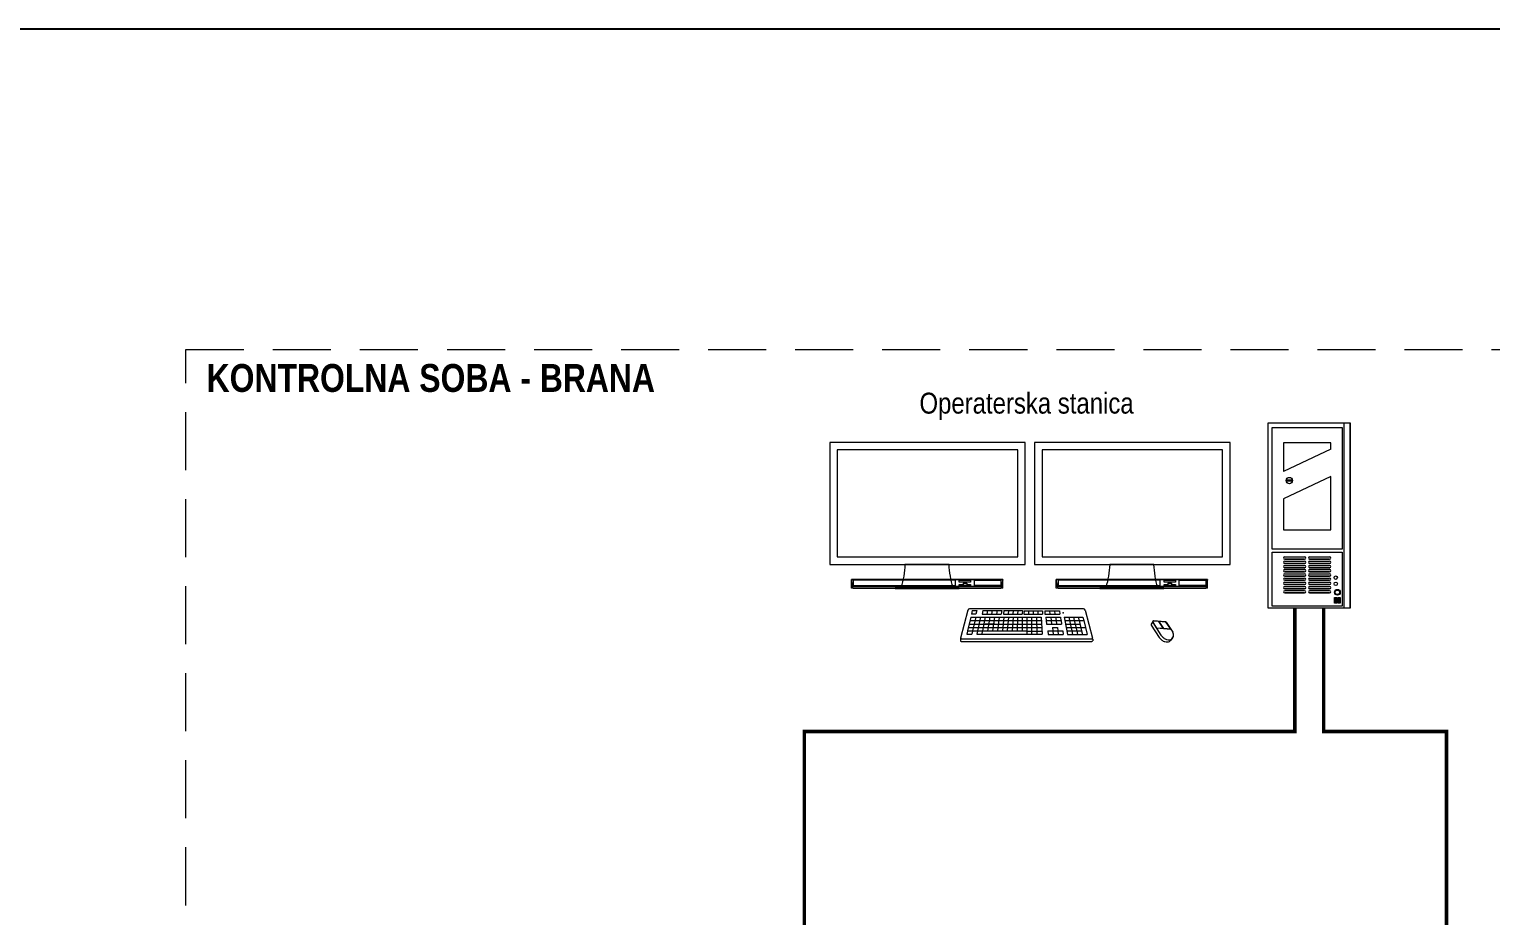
# Model space of a CAD drawing. Header units: inches. Extents: x 67248 to 85686, y -40174 to -31152.
# Drawn here: x 70449 to 71708, y -32693 to -31929 of the extents above; entities that cross this region are included whole.
import ezdxf

# ---------------------------------------------------------------- set-up
doc = ezdxf.new("R2010")
doc.units = ezdxf.units.IN
doc.header["$MEASUREMENT"] = 0
doc.linetypes.add('AUSGEZOGEN', pattern=[3, 1, 1, 1])
doc.linetypes.add('HIDDEN', pattern=[0.375, 0.25, -0.125])
doc.layers.add('! NO PLOT !', color=7, linetype='Continuous', true_color=0xff75dd, plot=False)
doc.layers.add('SI-General', color=7, linetype='Continuous', lineweight=5)
doc.layers.add('SI-TOPOLOGY-0.00', color=121, linetype='Continuous', lineweight=0)
doc.layers.add('SI-TOPOLOGY-Ethernet', color=7, linetype='Continuous', lineweight=13, true_color=0x3cf000)
doc.styles.add('OPIS', font='ARIALN.TTF')

# ---------------------------------------------------------------- blocks, each defined once
blk = doc.blocks.new('Tipkovnica')
at = {"linetype": 'AUSGEZOGEN'}
for p, q in [((-394.1, 49.76), (-395.53, 44.36)), ((-371.57, 49.76), (-370.14, 44.36)), ((-395.55, 44.22), (-395.55, 43.88)), ((-395.41, 44.29), (-370.26, 44.29)), ((-395.41, 43.74), (-370.26, 43.74)), ((-370.12, 44.22), (-370.12, 43.88))]:
    blk.add_line(p, q, dxfattribs=at)
at = {"lineweight": 5}
for p, q in [((-393.54, 48.45), (-394.19, 45.77)), ((-392.93, 50.02), (-393.78, 50.02)), ((-371.91, 50.02), (-393.76, 50.02)), ((-393.54, 48.45), (-392.62, 48.45)), ((-393.27, 49.68), (-393.43, 49.02)), ((-392.56, 49.02), (-393.43, 49.02)), ((-393.27, 49.68), (-392.41, 49.68)), ((-392.62, 48.45), (-393.22, 45.77)), ((-392.62, 48.45), (-391.72, 48.45)), ((-392.41, 49.68), (-392.56, 49.02)), ((-391.72, 48.45), (-392.26, 45.77)), ((-391.72, 48.45), (-388.12, 48.45)), ((-391.24, 49.68), (-391.4, 49.01)), ((-391.4, 49.01), (-390.48, 49.01)), ((-390.81, 48.45), (-391.3, 45.77)), ((-391.24, 49.68), (-390.33, 49.68)), ((-390.33, 49.68), (-390.48, 49.01)), ((-390.48, 49.01), (-389.55, 49.01)), ((-389.91, 48.45), (-390.34, 45.77)), ((-390.33, 49.68), (-389.42, 49.68)), ((-389.7, 47.79), (-388.78, 47.79)), ((-389.42, 49.68), (-389.55, 49.01)), ((-389.55, 49.01), (-387.72, 49.01)), ((-389.42, 49.68), (-387.61, 49.68)), ((-389.01, 48.45), (-389.39, 45.77)), ((-388.51, 49.68), (-388.64, 49.01)), ((-388.12, 48.45), (-388.44, 45.77)), ((-388.12, 48.45), (-387.22, 48.45)), ((-387.61, 49.68), (-387.72, 49.01)), ((-387.22, 48.45), (-387.49, 45.77)), ((-387.18, 49.68), (-387.28, 49.01)), ((-387.28, 49.01), (-383.65, 49.01)), ((-387.22, 48.45), (-382.75, 48.45)), ((-387.18, 49.68), (-385.38, 49.68)), ((-386.33, 48.45), (-386.54, 45.77)), ((-386.28, 49.68), (-386.37, 49.01)), ((-385.44, 48.45), (-385.6, 45.77)), ((-385.38, 49.68), (-385.46, 49.01)), ((-385.38, 49.68), (-384.49, 49.68)), ((-384.55, 48.45), (-384.65, 45.77)), ((-384.49, 49.68), (-384.55, 49.01)), ((-384.49, 49.68), (-383.6, 49.68)), ((-383.66, 48.45), (-383.71, 45.77)), ((-383.6, 49.68), (-383.65, 49.01)), ((-383.32, 49.67), (-383.37, 49)), ((-383.37, 49), (-379.75, 49)), ((-383.32, 49.67), (-379.74, 49.67)), ((-382.75, 48.46), (-382.8, 45.78)), ((-382.75, 48.44), (-382.8, 45.76)), ((-382.75, 48.44), (-381.84, 48.44)), ((-382.43, 49.67), (-382.47, 49)), ((-381.86, 48.42), (-381.86, 45.17)), ((-381.82, 48.44), (-380.91, 48.44)), ((-381.54, 49.67), (-381.56, 49)), ((-380.93, 48.44), (-380.84, 45.16)), ((-380.91, 48.44), (-380, 48.44)), ((-380.65, 49.67), (-380.66, 49)), ((-380, 48.44), (-379.85, 45.15)), ((-379.74, 49.67), (-379.75, 49)), ((-379.35, 49.65), (-379.3, 48.98)), ((-379.35, 49.65), (-376.51, 49.65)), ((-379.3, 48.98), (-376.41, 48.98)), ((-379.11, 48.43), (-379.06, 47.76)), ((-379.11, 48.43), (-376.31, 48.43)), ((-378.41, 49.65), (-378.34, 48.98)), ((-378.18, 48.43), (-378.11, 47.76)), ((-377.46, 49.65), (-377.38, 48.98)), ((-377.25, 48.43), (-377.16, 47.76)), ((-376.51, 49.65), (-376.41, 48.98)), ((-376.31, 48.43), (-376.22, 47.76)), ((-375.59, 48.44), (-374.68, 48.44)), ((-375.59, 48.44), (-375.46, 47.77)), ((-375.47, 47.78), (-374.56, 47.78)), ((-375.46, 47.78), (-375.21, 46.44)), ((-374.69, 48.44), (-374.55, 47.78)), ((-374.68, 48.44), (-373.77, 48.44)), ((-374.56, 47.78), (-374.14, 45.77)), ((-374.56, 47.78), (-373.66, 47.78)), ((-373.79, 48.44), (-373.65, 47.78)), ((-373.77, 48.44), (-372.9, 48.44)), ((-373.66, 47.78), (-372.74, 47.78)), ((-373.65, 47.78), (-373.19, 45.77)), ((-372.9, 48.44), (-372.73, 47.78)), ((-372.89, 48.44), (-371.98, 48.44)), ((-372.73, 47.78), (-372.24, 45.77)), ((-372.73, 47.78), (-371.82, 47.78)), ((-371.98, 48.44), (-371.82, 47.78)), ((-371.82, 47.78), (-371.17, 45.1)), ((-394.19, 45.76), (-394.33, 45.16)), ((-394.33, 45.16), (-393.36, 45.16)), ((-394.19, 45.77), (-382.8, 45.77)), ((-394.19, 45.77), (-382.83, 45.77)), ((-394.02, 46.44), (-382.79, 46.44)), ((-394.02, 46.44), (-382.83, 46.44)), ((-393.86, 47.11), (-392.92, 47.11)), ((-393.7, 47.78), (-392.77, 47.78)), ((-393.23, 45.76), (-393.36, 45.16)), ((-392.92, 47.11), (-391.99, 47.11)), ((-392.77, 47.78), (-391.85, 47.78)), ((-392.28, 45.76), (-392.4, 45.16)), ((-392.4, 45.16), (-382.94, 45.17)), ((-391.99, 47.11), (-382.77, 47.11)), ((-391.85, 47.78), (-382.76, 47.78)), ((-391.85, 47.78), (-382.79, 47.78)), ((-391.34, 45.76), (-391.41, 45.16)), ((-390.79, 47.12), (-389.85, 47.12)), ((-389.85, 47.12), (-388.91, 47.12)), ((-382.94, 45.17), (-381.9, 45.17)), ((-382.8, 45.76), (-382.81, 45.17)), ((-382.8, 45.76), (-381.89, 45.76)), ((-382.78, 46.43), (-381.87, 46.43)), ((-382.77, 47.1), (-381.86, 47.1)), ((-382.76, 47.77), (-381.85, 47.77)), ((-382.03, 46.43), (-381.87, 46.43)), ((-381.9, 45.17), (-380.97, 45.15)), ((-381.87, 45.76), (-380.96, 45.76)), ((-381.86, 46.43), (-380.95, 46.43)), ((-381.85, 47.1), (-380.94, 47.1)), ((-381.83, 47.77), (-380.92, 47.77)), ((-381.11, 46.43), (-380.95, 46.43)), ((-380.97, 45.15), (-379.85, 45.15)), ((-380.96, 45.76), (-379.87, 45.76)), ((-380.95, 46.43), (-379.91, 46.43)), ((-380.93, 47.1), (-379.94, 47.1)), ((-380.92, 47.77), (-379.97, 47.77)), ((-380.19, 46.43), (-380.04, 46.43)), ((-379.06, 47.76), (-376.21, 47.76)), ((-379.06, 47.76), (-379, 47.09)), ((-379.06, 47.76), (-376.22, 47.76)), ((-379, 47.09), (-376.12, 47.09)), ((-378.72, 45.79), (-375.87, 45.79)), ((-378.72, 45.79), (-378.67, 45.12)), ((-378.67, 45.12), (-375.78, 45.12)), ((-378.11, 47.76), (-378.04, 47.09)), ((-377.85, 46.47), (-376.91, 46.47)), ((-377.85, 46.46), (-377.78, 45.79)), ((-377.77, 45.79), (-377.71, 45.12)), ((-377.16, 47.76), (-377.08, 47.09)), ((-376.91, 46.46), (-376.83, 45.79)), ((-376.83, 45.79), (-376.74, 45.12)), ((-376.21, 47.76), (-376.12, 47.09)), ((-375.87, 45.79), (-375.78, 45.12)), ((-375.34, 47.11), (-372.57, 47.11)), ((-375.33, 47.11), (-375.09, 45.77)), ((-375.33, 47.11), (-374.42, 47.11)), ((-375.21, 46.44), (-372.4, 46.44)), ((-375.2, 46.44), (-372.44, 46.44)), ((-375.09, 45.77), (-374.96, 45.1)), ((-375.09, 45.77), (-372.27, 45.77)), ((-374.96, 45.1), (-372.07, 45.1)), ((-374.42, 47.11), (-373.51, 47.11)), ((-374.14, 45.77), (-374.01, 45.1)), ((-374.14, 45.77), (-372.24, 45.77)), ((-373.51, 47.11), (-372.6, 47.11)), ((-373.19, 45.77), (-373.04, 45.1)), ((-372.4, 46.44), (-371.5, 46.44)), ((-372.24, 45.77), (-372.07, 45.1)), ((-372.08, 45.1), (-371.17, 45.1))]:
    blk.add_line(p, q, dxfattribs=at)
at = {"linetype": 'AUSGEZOGEN'}
for centre, radius, start, end in [((-393.76, 49.67), 0.346, 90, 165.1594), ((-395, 44.22), 0.547, 165.1594, 180), ((-395.41, 44.15), 0.137, 90, 180), ((-395.41, 43.88), 0.137, 180, 270), ((-395.38, 44.42), 0.133, 178.6693, 270.654), ((-370.26, 44.15), 0.137, 0, 90), ((-370.26, 43.88), 0.137, 270, 0), ((-370.67, 44.22), 0.547, 0, 14.8406)]:
    blk.add_arc(centre, radius, start, end, dxfattribs=at)
at = {"lineweight": 5}
blk.add_arc((-371.91, 49.67), 0.346, 14.8406, 90, dxfattribs=at)
blk.add_point((-375.81, 49.28), dxfattribs=at)
blk = doc.blocks.new('Miš')
for p, q in [((-345.71, 49.19), (-345.91, 48.82)), ((-344.86, 49.17), (-345.59, 49.22)), ((-344.01, 49.13), (-345.58, 49.26)), ((-345.9, 48.68), (-344.85, 47.02)), ((-345.68, 49.17), (-345.72, 49.09)), ((-345.71, 49.06), (-344.61, 47.33)), ((-345.68, 49.07), (-345.19, 48.29)), ((-345.19, 48.29), (-345.2, 48.26)), ((-343.27, 48.11), (-345.2, 48.26)), ((-344.26, 48.22), (-345.19, 48.29)), ((-344.26, 48.22), (-344.86, 49.17)), ((-344.82, 49.16), (-344.84, 49.13)), ((-344.22, 48.22), (-344.82, 49.16)), ((-344.01, 49.1), (-344.82, 49.16)), ((-344.26, 48.22), (-344.28, 48.19)), ((-344.22, 48.22), (-344.24, 48.18)), ((-343.33, 48.14), (-344.22, 48.22)), ((-343.94, 49.05), (-343.33, 48.14)), ((-343.91, 49.07), (-343.01, 47.72)), ((-343.33, 48.14), (-343.35, 48.11))]:
    blk.add_line(p, q)
for centre, radius, start, end in [((-345.59, 49.13), 0.132, 85.3198, 212.3594), ((-345.59, 49.13), 0.099, 85.3198, 212.3594), ((-345.79, 48.75), 0.132, 152.0861, 212.3594), ((-343.06, 48.57), 1.98, 218.6118, 233.7981), ((-344.02, 49), 0.132, 34.1349, 85.3198), ((-344.02, 49), 0.099, 33.6349, 85.3198), ((-343.56, 47.35), 0.66, 346.9155, 33.8051), ((-343.3, 48.26), 1.98, 218.6118, 233.7981), ((-343.64, 47.8), 1.41, 233.7981, 251.8488), ((-343.4, 48.1), 1.41, 233.7981, 251.8488), ((-343.77, 47.4), 0.987, 251.8488, 276.3151), ((-343.53, 47.7), 0.987, 251.8488, 276.3151), ((-343.73, 46.99), 0.573, 276.3151, 318.3115), ((-343.49, 47.29), 0.573, 276.3151, 340.9086), ((-340.34, 43.97), 3.96, 135.6638, 138.3115), ((-343.88, 47.43), 0.987, 315.6638, 346.9155)]:
    blk.add_arc(centre, radius, start, end)
blk = doc.blocks.new('Monitor')
for p, q in [((-443.05, 14.74), (-423.45, 14.74)), ((-423.69, 13.57), (-442.8, 13.57))]:
    blk.add_line(p, q)
at = {"ltscale": 4.5}
for p, q in [((-442.8, 13.57), (-443.05, 14.74)), ((-423.45, 14.74), (-443.05, 14.74)), ((-443.05, 13.63), (-443.05, 14.74)), ((-423.45, 13.83), (-443.05, 13.83)), ((-423.45, 13.63), (-443.05, 13.63)), ((-442.8, 13.57), (-442.8, 13.63)), ((-423.69, 13.57), (-442.8, 13.57)), ((-429.08, 14.1), (-428.59, 14.1)), ((-428.59, 14.25), (-428.59, 14.1)), ((-428.1, 14.25), (-428.1, 14.1)), ((-428.1, 14.1), (-427.61, 14.1)), ((-423.45, 14.74), (-423.69, 13.57)), ((-423.69, 13.57), (-423.69, 13.63)), ((-423.45, 13.63), (-423.45, 14.74))]:
    blk.add_line(p, q, dxfattribs=at)
for points in [[(-445.85, 16.68), (-420.54, 16.68), (-420.54, 32.49), (-445.85, 32.49)], [(-444.87, 17.66), (-421.52, 17.66), (-421.52, 31.51), (-444.87, 31.51)], [(-429.11, 13.72), (-437.39, 13.72), (-437.39, 13.57), (-429.11, 13.57)]]:
    blk.add_lwpolyline(points, close=True)
blk.add_lwpolyline([(-430.39, 16.68), (-436.11, 16.68, -0.062381), (-436.61, 13.72), (-429.89, 13.72, -0.062381)], format="xyb", close=True)
for points in [[(-442.8, 13.96), (-429.57, 13.96), (-429.57, 14.67), (-442.8, 14.67)], [(-429.08, 14.67), (-427.61, 14.67), (-427.61, 14.38), (-429.08, 14.38)], [(-423.69, 13.96), (-427.12, 13.96), (-427.12, 14.67), (-423.69, 14.67)]]:
    blk.add_lwpolyline(points, close=True, dxfattribs=at)
for points in [[(-427.61, 14.1), (-427.61, 13.96), (-429.08, 13.96), (-429.08, 14.1)], [(-428.59, 14.25), (-428.1, 14.25)]]:
    blk.add_lwpolyline(points, dxfattribs=at)
blk = doc.blocks.new('PC-TOWER')
at = {"linetype": 'Continuous'}
for p, q in [((-35.4, 0), (-35.4, 159.8)), ((30, 0), (30, 159.8)), ((35.4, 0), (35.4, 159.8)), ((18.6, 137.1), (-22.1, 117.8)), ((18.6, 113.5), (-22.1, 94.2))]:
    blk.add_line(p, q, dxfattribs=at)
for points in [[(-35.4, 0), (-35.4, 159.8), (35.4, 159.8), (35.4, 0)], [(28.3, 155.8), (28.3, 51.1), (-32, 51.1), (-32, 155.8)], [(-19.1, 109.5), (-19.1, 110.8), (-15.1, 110.8), (-15.1, 109.5)], [(28.3, 48.5), (28.3, 1.8), (-32, 1.8), (-32, 48.5)], [(21.9, 4.4), (21.9, 9.2), (23.9, 9.2), (23.9, 4.4)], [(22.5, 4.9), (22.5, 8.7), (22.9, 8.7), (22.9, 4.9)], [(24.8, 4.4), (24.8, 9.2), (26.7, 9.2), (26.7, 4.4)], [(25.4, 4.9), (25.4, 8.7), (25.8, 8.7), (25.8, 4.9)]]:
    blk.add_lwpolyline(points, close=True, dxfattribs=at)
for points in [[(18.6, 137.1), (18.6, 142.6), (-22.1, 142.6), (-22.1, 117.8)], [(-22.1, 94.2), (-22.1, 67.7), (18.6, 67.7), (18.6, 113.5)], [(-21.1, 44.3), (-3.9, 44.3)], [(-21.1, 42.3), (-3.9, 42.3)], [(-3.9, 42.3), (-21.1, 42.3)], [(-21.1, 40.6), (-3.9, 40.6)], [(-21.1, 38.7), (-3.9, 38.7)], [(-3.9, 38.7), (-21.1, 38.7)], [(0.4, 44.3), (17.6, 44.3)], [(0.4, 42.3), (17.6, 42.3)], [(17.6, 42.3), (0.4, 42.3)], [(0.4, 40.6), (17.6, 40.6)], [(0.4, 38.7), (17.6, 38.7)], [(17.6, 38.7), (0.4, 38.7)], [(-21.1, 37), (-3.9, 37)], [(-21.1, 35), (-3.9, 35)], [(-3.9, 35), (-21.1, 35)], [(-21.1, 33.4), (-3.9, 33.4)], [(-21.1, 31.4), (-3.9, 31.4)], [(-3.9, 31.4), (-21.1, 31.4)], [(-21.1, 29.7), (-3.9, 29.7)], [(-21.1, 27.7), (-3.9, 27.7)], [(-3.9, 27.7), (-21.1, 27.7)], [(-21.1, 26.1), (-3.9, 26.1)], [(0.4, 37), (17.6, 37)], [(0.4, 35), (17.6, 35)], [(17.6, 35), (0.4, 35)], [(0.4, 33.4), (17.6, 33.4)], [(0.4, 31.4), (17.6, 31.4)], [(17.6, 31.4), (0.4, 31.4)], [(0.4, 29.7), (17.6, 29.7)], [(0.4, 27.7), (17.6, 27.7)], [(17.6, 27.7), (0.4, 27.7)], [(0.4, 26.1), (17.6, 26.1)], [(-21.1, 24.1), (-3.9, 24.1)], [(-3.9, 24.1), (-21.1, 24.1)], [(-21.1, 22.4), (-3.9, 22.4)], [(-21.1, 20.5), (-3.9, 20.5)], [(-3.9, 20.5), (-21.1, 20.5)], [(-21.1, 18.8), (-3.9, 18.8)], [(-21.1, 16.8), (-3.9, 16.8)], [(-3.9, 16.8), (-21.1, 16.8)], [(-21.1, 15.2), (-3.9, 15.2)], [(-21.1, 13.2), (-3.9, 13.2)], [(-3.9, 13.2), (-21.1, 13.2)], [(0.4, 24.1), (17.6, 24.1)], [(17.6, 24.1), (0.4, 24.1)], [(0.4, 22.4), (17.6, 22.4)], [(0.4, 20.5), (17.6, 20.5)], [(17.6, 20.5), (0.4, 20.5)], [(0.4, 18.8), (17.6, 18.8)], [(0.4, 16.8), (17.6, 16.8)], [(17.6, 16.8), (0.4, 16.8)], [(0.4, 15.2), (17.6, 15.2)], [(0.4, 13.2), (17.6, 13.2)], [(17.6, 13.2), (0.4, 13.2)]]:
    blk.add_lwpolyline(points, dxfattribs=at)
for centre, radius in [((-17.1, 110.1), 2.71), ((22.9, 26.4), 1.49), ((22.9, 21.1), 1.49), ((24.3, 13.8), 2.52), ((24.3, 13.8), 1.93)]:
    blk.add_circle(centre, radius, dxfattribs=at)
for centre, start, end in [((-21.1, 43.3), 90, 270), ((-21.1, 39.7), 90, 270), ((-3.9, 43.3), 270, 90), ((-3.9, 39.7), 270, 90), ((0.4, 43.3), 90, 270), ((0.4, 39.7), 90, 270), ((17.6, 43.3), 270, 90), ((17.6, 39.7), 270, 90), ((-21.1, 36), 90, 270), ((-21.1, 32.4), 90, 270), ((-21.1, 28.7), 90, 270), ((-21.1, 25.1), 90, 270), ((-3.9, 36), 270, 90), ((-3.9, 32.4), 270, 90), ((-3.9, 28.7), 270, 90), ((-3.9, 25.1), 270, 90), ((0.4, 36), 90, 270), ((0.4, 32.4), 90, 270), ((0.4, 28.7), 90, 270), ((0.4, 25.1), 90, 270), ((17.6, 36), 270, 90), ((17.6, 32.4), 270, 90), ((17.6, 28.7), 270, 90), ((17.6, 25.1), 270, 90), ((-21.1, 21.4), 90, 270), ((-21.1, 17.8), 90, 270), ((-21.1, 14.2), 90, 270), ((-3.9, 21.4), 270, 90), ((-3.9, 17.8), 270, 90), ((-3.9, 14.2), 270, 90), ((0.4, 21.4), 90, 270), ((0.4, 17.8), 90, 270), ((0.4, 14.2), 90, 270), ((17.6, 21.4), 270, 90), ((17.6, 17.8), 270, 90), ((17.6, 14.2), 270, 90)]:
    blk.add_arc(centre, 0.988, start, end, dxfattribs=at)

msp = doc.modelspace()

# ---------------------------------------------------------------- linework, layer by layer
at = {"layer": '! NO PLOT !'}
msp.add_lwpolyline([(67659.7, -35013), (70239.7, -35013), (70239.7, -34551), (72339.7, -34551), (72339.7, -31929), (67659.7, -31929), (67659.7, -35013)], dxfattribs=at)
at = {"layer": 'SI-General', "linetype": 'HIDDEN', "ltscale": 200}
msp.add_lwpolyline([(70583.6, -32205), (72206.6, -32205), (72206.6, -33659.1), (70583.6, -33659.1)], close=True, dxfattribs=at)
at = {"layer": 'SI-TOPOLOGY-Ethernet', "const_width": 3}
for points in [[(71116.4, -33419.1), (71116.4, -32534.3), (71539, -32534.3), (71539, -32428.1)], [(71669.7, -33419.1), (71669.7, -32534.3), (71563.8, -32534.3), (71563.8, -32428.1)]]:
    msp.add_lwpolyline(points, dxfattribs=at)

# ---------------------------------------------------------------- block references
at = {"layer": 'SI-TOPOLOGY-0.00'}
msp.add_blockref('PC-TOWER', (71551.4, -32428.1), dxfattribs=at)
for name, p, xscale, yscale, zscale in [('Monitor', (74105.9, -32501.4), 6.656000000000001, 6.656000000000001, 6.656000000000001), ('Monitor', (74282.3, -32501.4), 6.656000000000001, 6.656000000000001, 6.656000000000001), ('Tipkovnica', (73023, -32652.7), 4.48, 4.48, 4.48), ('Miš', (73629.1, -32754.2), 6.4, 6.4, 6.4)]:
    msp.add_blockref(name, p, dxfattribs=dict(at, xscale=xscale, yscale=yscale, zscale=zscale))

# ---------------------------------------------------------------- texts
at = {"layer": 'SI-General', "insert": (70601.5, -32217.6), "char_height": 20, "width": 522.54, "attachment_point": 1, "line_spacing_factor": 0.8, "style": 'OPIS'}
msp.add_mtext('{\\fArial Narrow|b1|i0|c238|p34;\\H1.2x;KONTROLNA SOBA - BRANA}', dxfattribs=at)
at = {"layer": 'SI-General', "insert": (71307.9, -32242.3), "char_height": 18, "width": 250.412, "attachment_point": 2, "style": 'OPIS'}
msp.add_mtext('Operaterska stanica', dxfattribs=at)

doc.saveas('drawing.dxf')
